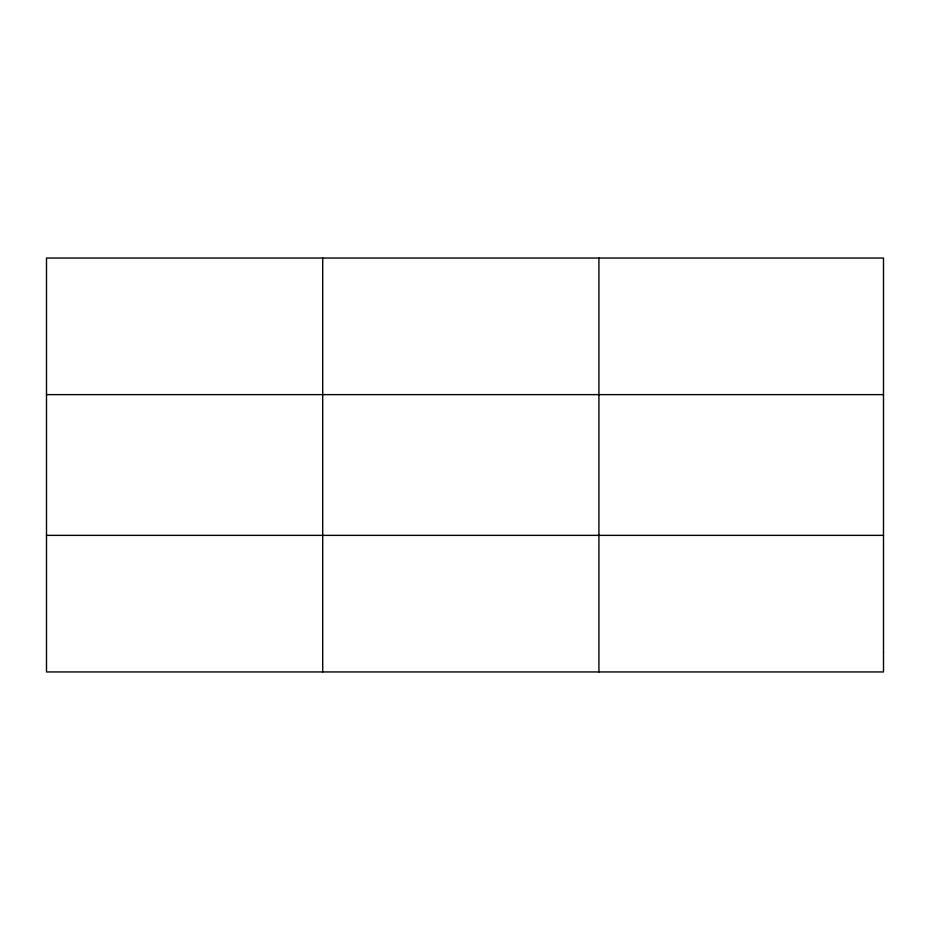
<?xml version="1.0" encoding="UTF-8"?>
<svg xmlns="http://www.w3.org/2000/svg" width="930" height="930" viewBox="0 0 930 930"><rect width="100%" height="100%" fill="white"/><g stroke="black" fill="none" stroke-linecap="round" stroke-linejoin="round"><path stroke-width="1.4" d="M322.71 258.052L322.71 671.948M598.92 258.052L598.92 671.948M46.5 394.634L883.5 394.634M46.5 535.366L883.5 535.366M883.5 652.442L883.5 671.948L46.5 671.948L46.5 258.052L883.5 258.052L883.5 652.442"/></g></svg>
